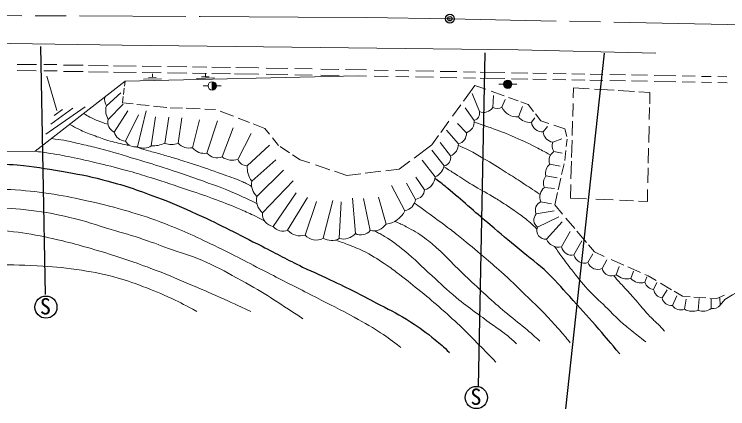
# Model space of a CAD drawing. Units: millimetres, scale not verified. Extents: x 40000 to 680000, y 20000 to 380000.
# Drawn here: x 118365 to 198892, y 245441 to 289906 of the extents above; entities that cross this region are included whole.
import ezdxf
from ezdxf.enums import TextEntityAlignment as Align

# ---------------------------------------------------------------- set-up
doc = ezdxf.new("R2010")
doc.units = ezdxf.units.MM
doc.header["$LTSCALE"] = 1000
doc.header["$PDMODE"] = 32
doc.header["$PDSIZE"] = 500
doc.linetypes.add('CHAIN', pattern=[18.5, 12, -1.5, 3.5, -1.5])
for name, color, linetype, lineweight in [('M-BGD', 7, 'Continuous', 13), ('M-BMK', 2, 'CHAIN', 13), ('M-BMK-SRVR', 3, 'Continuous', 25), ('M-STR-STRC', 7, 'Continuous', 13)]:
    doc.layers.add(name, color=color, linetype=linetype, lineweight=lineweight)
doc.styles.add('ＭＳ ゴシック', font='')
doc.styles.get('ＭＳ ゴシック').set_extended_font_data('MS Gothic')

msp = doc.modelspace()

# ---------------------------------------------------------------- hatches: boundary and pattern name
at = {"layer": 'M-BGD'}
for points in [[(141189, 281828, 0.41421), (140713, 282304), (140713, 281351, 0.32067)], [(174542, 282024, 0.9931), (173588, 282017, 0.00346), (173588, 282011, 0.9931)]]:
    msp.add_hatch(color=256, dxfattribs=at).paths.add_polyline_path(points)

# ---------------------------------------------------------------- linework, layer by layer
at = {"layer": 'M-BGD', "lineweight": 25}
for p, q in [((121311, 286284), (121838, 258317)), ((171493, 285565), (170716, 247939))]:
    msp.add_line(p, q, dxfattribs=at)
at = {"layer": 'M-BGD'}
for p, q in [((118696, 284255), (120858, 284244)), ((118702, 283555), (120850, 283544)), ((121711, 284240), (123184, 284232)), ((121711, 283540), (123209, 283532)), ((123910, 284172), (126148, 284161)), ((123925, 283472), (126141, 283461)), ((126751, 284125), (128968, 284095)), ((129557, 284087), (132124, 284052)), ((132785, 284043), (134932, 284014)), ((135644, 284004), (137846, 283975)), ((138487, 283966), (140094, 283944)), ((140679, 283936), (142759, 283908)), ((143362, 283900), (145904, 283865)), ((145904, 283865), (145919, 283865)), ((146786, 283849), (149250, 283802)), ((150031, 283787), (151994, 283749)), ((152948, 283731), (155011, 283692)), ((155753, 283678), (158135, 283632)), ((158981, 283616), (160547, 283586)), ((161410, 283570), (162894, 283541)), ((163670, 283527), (165703, 283488)), ((166447, 283474), (168314, 283438)), ((123177, 279066), (122028, 282926)), ((126745, 283425), (128965, 283395)), ((129564, 283387), (132140, 283352)), ((130870, 282358), (157175, 282958)), ((132794, 283343), (134932, 283314)), ((133519, 282748), (134367, 282767)), ((133975, 282869), (133968, 283200)), ((135654, 283304), (137831, 283275)), ((138482, 283266), (140075, 283244)), ((138936, 282677), (140983, 282724)), ((139509, 282838), (140357, 282858)), ((139963, 282945), (139956, 283216)), ((140671, 283236), (142761, 283208)), ((143231, 283202), (145894, 283165)), ((145894, 283165), (145922, 283165)), ((146782, 283149), (149236, 283104)), ((150045, 283089), (152004, 283053)), ((152982, 283035), (155017, 282998)), ((155768, 282984), (158129, 282941)), ((158969, 282925), (160547, 282897)), ((161430, 282880), (162891, 282854)), ((163663, 282839), (165688, 282802)), ((166431, 282789), (168305, 282754)), ((169085, 283423), (170436, 283398)), ((169085, 282740), (170438, 282715)), ((170963, 283388), (173741, 283335)), ((170963, 282705), (173745, 282654)), ((174469, 283321), (176322, 283285)), ((176880, 283275), (178427, 283245)), ((179184, 283231), (180639, 283203)), ((181307, 283190), (182770, 283162)), ((183349, 283151), (184783, 283124)), ((185578, 283109), (187339, 283075)), ((188036, 283062), (189827, 283028)), ((190590, 283013), (193029, 282967)), ((193761, 282953), (195213, 282925)), ((195947, 282911), (197039, 282890)), ((197775, 282876), (198777, 282857)), ((120717, 274459), (130870, 282358)), ((130870, 282358), (130807, 281811)), ((132939, 282574), (134986, 282621)), ((140713, 282304), (140713, 281351)), ((169068, 280123), (170355, 281896)), ((170355, 281896), (171603, 281448)), ((173588, 282017), (173053, 282017)), ((174487, 282641), (176315, 282607)), ((175077, 282017), (174542, 282017)), ((176877, 282597), (178410, 282569)), ((179162, 282555), (180632, 282528)), ((181314, 282515), (182766, 282489)), ((183335, 282478), (184785, 282452)), ((185589, 282437), (187347, 282405)), ((188045, 282392), (189832, 282359)), ((190590, 282345), (193022, 282301)), ((193759, 282287), (195214, 282260)), ((195945, 282247), (197043, 282227)), ((197778, 282213), (198835, 282194)), ((128767, 279588), (130386, 281060)), ((130780, 281581), (130699, 280879)), ((140236, 281828), (139700, 281828)), ((141725, 281828), (141189, 281828)), ((172207, 281231), (173649, 280714)), ((181456, 280474), (181488, 281625)), ((181488, 281625), (183261, 281513)), ((183868, 281475), (186073, 281335)), ((186511, 281308), (188362, 281191)), ((188841, 281161), (190113, 281080)), ((190083, 279812), (190113, 281080)), ((130672, 280640), (130589, 279923)), ((170859, 278941), (170050, 280976)), ((172364, 279401), (172443, 280761)), ((173407, 279435), (173779, 280303)), ((174152, 280533), (175241, 280142)), ((121936, 276376), (126374, 279468)), ((128973, 278057), (130642, 279774)), ((130589, 279923), (131803, 279794)), ((132180, 279754), (133590, 279605)), ((134076, 279553), (135586, 279393)), ((167827, 278414), (168766, 279708)), ((175259, 278342), (175742, 279527)), ((175549, 280032), (176369, 279737)), ((176369, 279737), (176983, 278936)), ((181397, 278398), (181438, 279857)), ((124986, 279320), (122483, 277512)), ((122862, 278500), (123794, 279159)), ((129653, 276627), (131199, 279022)), ((132287, 274971), (133246, 279008)), ((135974, 279375), (137353, 279322)), ((137765, 279307), (139352, 279246)), ((139887, 279226), (141091, 279180)), ((141622, 278991), (143096, 278412)), ((170280, 277932), (169256, 279368)), ((177178, 278680), (177785, 277887)), ((190040, 278041), (190073, 279404)), ((130903, 275612), (132391, 278574)), ((133826, 275089), (134297, 278349)), ((135353, 275356), (135826, 278293)), ((136849, 275361), (137270, 278237)), ((138481, 274865), (139274, 278013)), ((140107, 274260), (141312, 277891)), ((143653, 278194), (144919, 277697)), ((166495, 276580), (167421, 277855)), ((176726, 277731), (177135, 278237)), ((177785, 277887), (178718, 277576)), ((181337, 276231), (181382, 277864)), ((141815, 273824), (143088, 277088)), ((145320, 277540), (146659, 277015)), ((146659, 277015), (147171, 276381)), ((169391, 276548), (168383, 277607)), ((178063, 276637), (178555, 277246)), ((179265, 277393), (180519, 276975)), ((189978, 275439), (190023, 277307)), ((143608, 273541), (145107, 276452)), ((165490, 275195), (166256, 276250)), ((168494, 275296), (167164, 276839)), ((180519, 276975), (180736, 276141)), ((147502, 275973), (148184, 275128)), ((167607, 273941), (166417, 275459)), ((179147, 275497), (180163, 275873)), ((180773, 275843), (180675, 274987)), ((181267, 273752), (181322, 275716)), ((144668, 272839), (147185, 275151)), ((148360, 274983), (149432, 274290)), ((163487, 273704), (165490, 275195)), ((189923, 273140), (189963, 274814)), ((99309, 274434), (120717, 274459)), ((149759, 274078), (150641, 273508)), ((166878, 272819), (165513, 274574)), ((179278, 274422), (180191, 274265)), ((180624, 274547), (180493, 273412)), ((145163, 271089), (147872, 273496)), ((150641, 273508), (151716, 273146)), ((161817, 272461), (162998, 273340)), ((165856, 271570), (164399, 273479)), ((178820, 273001), (179995, 272797)), ((180421, 273037), (180145, 271830)), ((181200, 271358), (181256, 273336)), ((145739, 269365), (148770, 272347)), ((152376, 272923), (153969, 272387)), ((154491, 272211), (155914, 271732)), ((157964, 271985), (159733, 272203)), ((160311, 272275), (161817, 272461)), ((189869, 270901), (189910, 272607)), ((155914, 271732), (157477, 271925)), ((164672, 270127), (163684, 271558)), ((178371, 271702), (179658, 271470)), ((180058, 271448), (179756, 270127)), ((146367, 267535), (149853, 271112)), ((162460, 267758), (160944, 270597)), ((163644, 269043), (162626, 270850)), ((181139, 269177), (181182, 270711)), ((147596, 265968), (150180, 269788)), ((178203, 270366), (179350, 270265)), ((179688, 269831), (179365, 268416)), ((189819, 268806), (189851, 270154)), ((149222, 265557), (151461, 269255)), ((156860, 265186), (156540, 269194)), ((158550, 265529), (157789, 269153)), ((160335, 266239), (159472, 269280)), ((181139, 269177), (182949, 269100)), ((184012, 269054), (185963, 268971)), ((151203, 265024), (152470, 268788)), ((153221, 264651), (154330, 268900)), ((155054, 264613), (155256, 268750)), ((177792, 268767), (178985, 268545)), ((179365, 268416), (180231, 267389)), ((186658, 268941), (188241, 268874)), ((188811, 268849), (189819, 268806)), ((177268, 267403), (179303, 267741)), ((177409, 265898), (179836, 267059)), ((180631, 266915), (181619, 265743)), ((178427, 264571), (180210, 266517)), ((180128, 263692), (181126, 265404)), ((181870, 265446), (182947, 264168)), ((181540, 262786), (182406, 264367)), ((183160, 263915), (183840, 263110)), ((183119, 261926), (183649, 262918)), ((183840, 263110), (184946, 262619)), ((184718, 261243), (185257, 262208)), ((185724, 262275), (187161, 261639)), ((186316, 260542), (186650, 261488)), ((187600, 261444), (189053, 260801)), ((187952, 260122), (188267, 260946)), ((189530, 260589), (189917, 260418)), ((189540, 259692), (189743, 260310)), ((189917, 260418), (190808, 259885)), ((190531, 258897), (190902, 259666)), ((191305, 259587), (192551, 258842)), ((191475, 257925), (192052, 258824)), ((192830, 258675), (193768, 258114)), ((192646, 257073), (193155, 258151)), ((193768, 258114), (194647, 258059)), ((194025, 256655), (194192, 257796)), ((195067, 258033), (196437, 257947)), ((195573, 256530), (195664, 257875)), ((196857, 257920), (197652, 257871)), ((197015, 256743), (197010, 257796)), ((197652, 257871), (198515, 258251)), ((198056, 257112), (198011, 257929))]:
    msp.add_line(p, q, dxfattribs=at)
for points in [[(67937, 284523), (88374, 285746), (97021, 286143), (103750, 286367), (108966, 286518), (117910, 286602), (130556, 286440), (175230, 285882), (190787, 285514)], [(202638, 260067), (199414, 258295), (198559, 257735), (198056, 257112)]]:
    msp.add_lwpolyline(points, dxfattribs=at)
for centre in [(140713, 281828), (174065, 282017)]:
    msp.add_circle(centre, 477, dxfattribs=at)
at = {"layer": 'M-BGD', "lineweight": 25}
for centre in [(121935, 256893), (170524, 246704)]:
    msp.add_circle(centre, 1250, dxfattribs=at)
at = {"layer": 'M-BGD'}
for centre, radius, start, end in [((129841, 280312), 1296, 168.5645, 213.99875), ((130528, 279046), 1843, 162.91342, 212.45343), ((172850, 280534), 1232, 246.78964, 296.86144), ((175095, 280180), 1845, 203.82219, 275.12329), ((170015, 278755), 865, 287.84479, 12.43718), ((171341, 280057), 1215, 246.64741, 327.35232), ((130093, 277713), 1172, 162.91838, 247.9045), ((168970, 277795), 1316, 288.64322, 5.97395), ((176555, 279385), 1663, 218.83873, 275.92442), ((178016, 277944), 1308, 189.38525, 272.03594), ((130974, 276977), 1367, 194.82836, 267.03025), ((168200, 276454), 1195, 284.27242, 4.47651), ((179300, 276728), 1240, 184.19093, 262.92082), ((132028, 276224), 1280, 208.55601, 281.70809), ((180352, 275098), 1270, 161.70003, 212.18193), ((132958, 276320), 1507, 243.59243, 305.20498), ((134042, 278345), 3263, 266.20628, 293.67569), ((136095, 277357), 2134, 249.64786, 290.68599), ((138126, 276629), 1800, 224.7964, 281.38147), ((139782, 275874), 1647, 217.82094, 281.40415), ((167097, 275243), 1398, 291.36142, 2.17515), ((141262, 275219), 1500, 219.70458, 291.63328), ((142989, 275441), 1998, 234.01428, 288.06039), ((166682, 273744), 946, 281.96247, 11.9898), ((179820, 273463), 1102, 119.48607, 204.77857), ((144643, 273954), 1114, 201.72597, 271.28829), ((179568, 272016), 1237, 127.2104, 194.68758), ((147301, 272638), 2640, 175.62763, 215.92739), ((165167, 273176), 1747, 293.212, 348.21109), ((164306, 271635), 1552, 283.65141, 357.60665), ((179446, 270888), 1348, 142.8509, 202.80045), ((147073, 270769), 1936, 170.48663, 226.46608), ((163508, 270201), 1166, 276.66219, 356.37935), ((179023, 269303), 1343, 127.65824, 203.48225), ((147671, 269005), 1965, 169.45884, 228.43418), ((162174, 269209), 1479, 281.1746, 353.56505), ((178215, 267823), 1035, 114.11222, 203.91798), ((147860, 267440), 1496, 176.35634, 259.82357), ((159978, 268985), 2769, 277.40309, 333.68747), ((178072, 266719), 1055, 139.59145, 231.05406), ((148703, 266927), 1465, 220.87797, 290.73984), ((158884, 267288), 1791, 259.25892, 324.13687), ((178303, 265530), 967, 157.64945, 277.37065), ((150614, 266783), 1855, 221.37572, 288.52608), ((152432, 266027), 1586, 219.21742, 299.83407), ((155456, 266480), 1910, 257.86061, 317.32966), ((157489, 266420), 1385, 242.99102, 319.97371), ((154175, 266432), 2020, 241.82254, 295.78885), ((179804, 265150), 1494, 202.8227, 282.54609), ((181265, 263910), 1157, 190.83041, 283.7375), ((182699, 263035), 1186, 192.14377, 290.73037), ((184222, 262296), 1163, 198.56455, 295.20012), ((185785, 261506), 1100, 193.78853, 298.8473), ((187545, 261931), 1855, 228.49568, 282.66278), ((189106, 261237), 1605, 224.00481, 285.71322), ((190587, 259982), 1086, 195.49731, 267.05136), ((191668, 259057), 1148, 187.97555, 260.34762), ((192541, 258158), 1091, 192.31919, 275.5221), ((193596, 257725), 1153, 214.48021, 291.85409), ((197204, 257861), 1134, 260.4332, 318.68387), ((194943, 258366), 1942, 241.77688, 288.93615), ((196113, 257863), 1438, 247.95978, 308.84882)]:
    msp.add_arc(centre, radius, start, end, dxfattribs=at)
for points, knots in [([(126191, 278718), (126520, 278519), (126615, 278464), (126896, 278317), (127259, 278127), (127471, 278036), (127851, 277881), (128265, 277713), (128415, 277667), (128932, 277502)], [0, 0, 0, 0, 1, 1, 1, 2, 2, 2, 3, 3, 3, 3]), ([(124620, 277495), (125098, 277217), (125241, 277141), (125652, 276939), (126264, 276637), (126630, 276516), (127269, 276275), (127906, 276035), (128258, 275882), (128914, 275696), (129665, 275483), (130093, 275385), (130857, 275222), (131066, 275178), (131135, 275162), (131394, 275112)], [0, 0, 0, 0, 1, 1, 1, 2, 2, 2, 3, 3, 3, 4, 4, 4, 5, 5, 5, 5]), ([(170285, 277734), (171021, 277502), (171218, 277434), (171810, 277228), (172875, 276858), (173465, 276632), (174502, 276191), (175580, 275733), (176179, 275461), (177222, 274929), (177877, 274595), (178095, 274481), (178883, 274042)], [0, 0, 0, 0, 1, 1, 1, 2, 2, 2, 3, 3, 3, 4, 4, 4, 4]), ([(122562, 275895), (123235, 275818), (123424, 275791), (123973, 275698), (124737, 275569), (125155, 275442), (125911, 275268), (126722, 275082), (127180, 274993), (127985, 274782), (129623, 274353), (130524, 274052), (132146, 273567), (133526, 273155), (134299, 272920), (135669, 272474), (137476, 271886), (138485, 271544), (140268, 270885), (141607, 270389), (142368, 270135), (143670, 269548), (144497, 269175), (144777, 269044), (145762, 268541)], [0, 0, 0, 0, 1, 1, 1, 2, 2, 2, 3, 3, 3, 4, 4, 4, 5, 5, 5, 6, 6, 6, 7, 7, 7, 8, 8, 8, 8]), ([(132090, 274945), (132661, 274770), (132808, 274726), (133270, 274591), (133915, 274403), (134281, 274315), (134926, 274130), (135572, 273944), (135934, 273840), (136577, 273644), (137394, 273395), (137853, 273257), (138664, 272990), (139873, 272592), (140547, 272358), (141744, 271926), (142641, 271602), (143152, 271442), (144031, 271072), (144237, 270985), (144350, 270930), (144550, 270830), (144792, 270708), (144870, 270661), (145156, 270496)], [0, 0, 0, 0, 1, 1, 1, 2, 2, 2, 3, 3, 3, 4, 4, 4, 5, 5, 5, 6, 6, 6, 7, 7, 7, 8, 8, 8, 8]), ([(168490, 275114), (169056, 274878), (169216, 274805), (169670, 274583), (170325, 274263), (170667, 274036), (171296, 273667), (172320, 273067), (172882, 272712), (173890, 272086), (174614, 271635), (175017, 271378), (175731, 270911), (176510, 270401), (176757, 270230), (177709, 269578)], [0, 0, 0, 0, 1, 1, 1, 2, 2, 2, 3, 3, 3, 4, 4, 4, 5, 5, 5, 5]), ([(120717, 274459), (121699, 274341), (121967, 274304), (122763, 274176), (123847, 274002), (124446, 273858), (125521, 273634), (126473, 273435), (127004, 273308), (127951, 273082), (129281, 272766), (130024, 272581), (131343, 272223), (132293, 271965), (132816, 271788), (133755, 271494), (135438, 270966), (136374, 270647), (138045, 270082), (139272, 269667), (139964, 269447), (141176, 268989), (142260, 268579), (142870, 268356), (143933, 267895), (144590, 267610), (144957, 267449), (145597, 267129), (146004, 266925), (146138, 266856), (146630, 266589)], [0, 0, 0, 0, 1, 1, 1, 2, 2, 2, 3, 3, 3, 4, 4, 4, 5, 5, 5, 6, 6, 6, 7, 7, 7, 8, 8, 8, 9, 9, 9, 10, 10, 10, 10]), ([(166852, 272712), (167468, 272324), (167622, 272227), (168115, 271916), (168883, 271432), (169301, 271143), (170078, 270676), (170958, 270146), (171478, 269895), (172359, 269367), (172870, 269060), (173149, 268877), (173649, 268551), (174268, 268147), (174616, 267922), (175213, 267485), (175777, 267073), (176110, 266859), (176627, 266389), (176918, 266124), (177021, 266029), (177349, 265687)], [0, 0, 0, 0, 1, 1, 1, 2, 2, 2, 3, 3, 3, 4, 4, 4, 5, 5, 5, 6, 6, 6, 7, 7, 7, 7]), ([(77528, 263879), (78557, 264154), (78824, 264231), (79652, 264467), (81164, 264899), (81995, 265191), (83500, 265645), (85001, 266097), (85842, 266349), (87349, 266781), (88793, 267195), (89604, 267419), (91053, 267818), (92048, 268092), (92603, 268258), (93604, 268510), (94444, 268721), (94912, 268855), (95762, 269019), (96608, 269183), (97090, 269224), (97943, 269349), (98962, 269499), (99530, 269604), (100553, 269720), (101679, 269848), (102312, 269897), (103441, 269972), (104547, 270046), (105168, 270050), (106276, 270082), (107867, 270129), (108759, 270142), (110351, 270166), (112085, 270193), (113056, 270225), (114791, 270213), (116233, 270203), (117043, 270206), (118482, 270110), (120195, 269996), (121151, 269874), (122847, 269615), (124385, 269380), (125237, 269185), (126754, 268844), (128268, 268504), (129116, 268305), (130605, 267872), (132303, 267378), (133262, 267113), (134914, 266482), (137321, 265561), (138629, 264938), (140956, 263832), (143321, 262708), (144596, 261978), (146929, 260789), (148851, 259810), (149930, 259265), (151850, 258280), (153560, 257402), (154540, 256951), (156224, 256023), (157603, 255262), (158405, 254879), (159715, 254004), (160631, 253391), (160947, 253166), (162000, 252349)], [0, 0, 0, 0, 1, 1, 1, 2, 2, 2, 3, 3, 3, 4, 4, 4, 5, 5, 5, 6, 6, 6, 7, 7, 7, 8, 8, 8, 9, 9, 9, 10, 10, 10, 11, 11, 11, 12, 12, 12, 13, 13, 13, 14, 14, 14, 15, 15, 15, 16, 16, 16, 17, 17, 17, 18, 18, 18, 19, 19, 19, 20, 20, 20, 21, 21, 21, 22, 22, 22, 23, 23, 23, 23]), ([(79862, 261838), (81538, 262042), (82001, 262112), (83364, 262343), (85327, 262676), (86401, 262994), (88348, 263416), (90381, 263856), (91519, 264111), (93552, 264551), (95560, 264986), (96697, 265177), (98694, 265655), (100787, 266156), (101921, 266592), (104025, 267043), (105651, 267392), (106571, 267562), (108221, 267769), (109582, 267939), (110352, 267985), (111722, 268053), (113310, 268131), (114203, 268162), (115792, 268116), (117545, 268065), (118531, 268014), (120272, 267801), (121989, 267592), (122943, 267397), (124628, 267007), (126486, 266576), (127489, 266186), (129317, 265640), (130741, 265214), (131546, 264997), (132955, 264525), (134239, 264096), (134942, 263809), (136215, 263348), (137710, 262807), (138596, 262620), (140042, 261960), (141627, 261237), (142470, 260738), (143996, 259899), (146792, 258361), (147682, 257720), (150936, 255588)], [0, 0, 0, 0, 1, 1, 1, 2, 2, 2, 3, 3, 3, 4, 4, 4, 5, 5, 5, 6, 6, 6, 7, 7, 7, 8, 8, 8, 9, 9, 9, 10, 10, 10, 11, 11, 11, 12, 12, 12, 13, 13, 13, 14, 14, 14, 15, 15, 15, 16, 16, 16, 16]), ([(163529, 268616), (164215, 268129), (164389, 268003), (164938, 267607), (165859, 266942), (166371, 266566), (167280, 265886), (167845, 265462), (168158, 265219), (168710, 264778), (169764, 263935), (170324, 263425), (171355, 262553), (172128, 261900), (172572, 261546), (173327, 260871), (174419, 259895), (174990, 259304), (176044, 258287), (176912, 257449), (177415, 256996), (178250, 256125), (178909, 255436), (179267, 255039), (179895, 254321), (180380, 253765), (180536, 253582), (181118, 252881)], [0, 0, 0, 0, 1, 1, 1, 2, 2, 2, 3, 3, 3, 4, 4, 4, 5, 5, 5, 6, 6, 6, 7, 7, 7, 8, 8, 8, 9, 9, 9, 9]), ([(161321, 266563), (161938, 266300), (162115, 266212), (162611, 265959), (163451, 265529), (163896, 265236), (164673, 264700), (165332, 264245), (165655, 263926), (166251, 263391), (167040, 262682), (167415, 262215), (168176, 261475), (168774, 260894), (169110, 260569), (169718, 259999), (170577, 259192), (171055, 258737), (171933, 257952), (172742, 257229), (173195, 256824), (174027, 256129), (174903, 255397), (175430, 255030), (176298, 254288), (176845, 253820), (177023, 253666), (177682, 253073)], [0, 0, 0, 0, 1, 1, 1, 2, 2, 2, 3, 3, 3, 4, 4, 4, 5, 5, 5, 6, 6, 6, 7, 7, 7, 8, 8, 8, 9, 9, 9, 9]), ([(85275, 260214), (87104, 260444), (87601, 260511), (89082, 260761), (90734, 261040), (91651, 261247), (93288, 261602), (95167, 262010), (96219, 262244), (98083, 262717), (99444, 263063), (100186, 263336), (101553, 263663), (103044, 264021), (103894, 264158), (105401, 264441), (106999, 264741), (107887, 264964), (109502, 265156), (111145, 265352), (112075, 265371), (113729, 265430), (115280, 265485), (116156, 265579), (117703, 265451), (119336, 265315), (120243, 265132), (121846, 264799), (124230, 264303), (125547, 263932), (127882, 263243), (130209, 262556), (131497, 262113), (133770, 261266), (135490, 260625), (136433, 260213), (138123, 259499), (139486, 258924), (140244, 258590), (141593, 257985), (142955, 257375), (143387, 257172), (145063, 256387)], [0, 0, 0, 0, 1, 1, 1, 2, 2, 2, 3, 3, 3, 4, 4, 4, 5, 5, 5, 6, 6, 6, 7, 7, 7, 8, 8, 8, 9, 9, 9, 10, 10, 10, 11, 11, 11, 12, 12, 12, 13, 13, 13, 14, 14, 14, 14]), ([(158995, 265501), (159551, 265225), (159712, 265129), (160157, 264866), (161080, 264321), (161555, 263942), (162383, 263261), (163642, 262225), (164265, 261549), (165476, 260457), (166558, 259483), (167134, 258903), (168252, 257971), (169076, 257284), (169572, 256942), (170430, 256298), (171241, 255689), (171712, 255370), (172533, 254774), (173047, 254402), (173352, 254216), (173848, 253821), (174343, 253427), (174505, 253277), (175069, 252756)], [0, 0, 0, 0, 1, 1, 1, 2, 2, 2, 3, 3, 3, 4, 4, 4, 5, 5, 5, 6, 6, 6, 7, 7, 7, 8, 8, 8, 8]), ([(154580, 264453), (155361, 264196), (155579, 264122), (156207, 263877), (156932, 263594), (157341, 263436), (158032, 263079), (159022, 262568), (159531, 262196), (160459, 261581), (161042, 261195), (161340, 260939), (161896, 260515), (162828, 259804), (163345, 259400), (164251, 258655), (165193, 257880), (165718, 257442), (166634, 256636), (167556, 255826), (168066, 255364), (168952, 254515), (169707, 253792), (170108, 253365), (170842, 252621), (171580, 251872), (171812, 251633), (172722, 250694)], [0, 0, 0, 0, 1, 1, 1, 2, 2, 2, 3, 3, 3, 4, 4, 4, 5, 5, 5, 6, 6, 6, 7, 7, 7, 8, 8, 8, 9, 9, 9, 9]), ([(179339, 263731), (179735, 263165), (179839, 263018), (180169, 262568), (180594, 261987), (180836, 261665), (181281, 261100), (181975, 260221), (182349, 259714), (183109, 258891), (183847, 258092), (184324, 257706), (185099, 256942), (185698, 256353), (186009, 255997), (186628, 255428), (187171, 254928), (187499, 254674), (188072, 254208), (188680, 253714), (188886, 253559), (189656, 252975)], [0, 0, 0, 0, 1, 1, 1, 2, 2, 2, 3, 3, 3, 4, 4, 4, 5, 5, 5, 6, 6, 6, 7, 7, 7, 7]), ([(88335, 257438), (89280, 257511), (89571, 257557), (90354, 257691), (91759, 257931), (92491, 258304), (93866, 258679), (95375, 259091), (96216, 259338), (97736, 259710), (99199, 260067), (100020, 260267), (101500, 260551), (102775, 260795), (103493, 260915), (104781, 261077), (106106, 261243), (106855, 261274), (108187, 261371), (109484, 261465), (110211, 261508), (111510, 261560), (113136, 261625), (114047, 261665), (115674, 261665), (117736, 261666), (118893, 261652), (120953, 261539), (122690, 261444), (123669, 261400), (125390, 261140), (127054, 260888), (127989, 260728), (129617, 260298), (130905, 259959), (131605, 259687), (132855, 259226), (134158, 258746), (134879, 258447), (136136, 257859), (137264, 257332), (137642, 257132), (138975, 256408)], [0, 0, 0, 0, 1, 1, 1, 2, 2, 2, 3, 3, 3, 4, 4, 4, 5, 5, 5, 6, 6, 6, 7, 7, 7, 8, 8, 8, 9, 9, 9, 10, 10, 10, 11, 11, 11, 12, 12, 12, 13, 13, 13, 14, 14, 14, 14]), ([(186023, 260432), (186321, 260093), (186398, 260007), (186642, 259737), (186962, 259381), (187149, 259188), (187470, 258833), (187960, 258293), (188233, 257990), (188716, 257444), (189267, 256822), (189544, 256445), (190115, 255842), (190455, 255485), (190675, 255314), (191022, 254964), (191315, 254669), (191408, 254571), (191760, 254197)], [0, 0, 0, 0, 1, 1, 1, 2, 2, 2, 3, 3, 3, 4, 4, 4, 5, 5, 5, 6, 6, 6, 6])]:
    msp.add_open_spline(points, degree=3, knots=knots, dxfattribs=at)
at = {"layer": 'M-BGD', "lineweight": 25}
for points, knots in [([(69716, 262930), (71137, 263287), (71535, 263389), (72681, 263750), (73913, 264137), (74594, 264385), (75794, 264864), (76886, 265301), (77484, 265582), (78548, 266084), (79519, 266542), (80032, 266862), (81009, 267304), (82682, 268060), (83646, 268433), (85383, 269028), (86493, 269409), (87142, 269540), (88285, 269806), (89638, 270122), (90407, 270250), (91776, 270479), (93348, 270743), (94236, 270844), (95815, 271067), (97406, 271291), (98300, 271400), (99891, 271626), (101679, 271881), (102674, 272079), (104467, 272298), (105732, 272454), (106447, 272493), (107717, 272603), (109194, 272731), (110022, 272813), (111502, 272898), (113025, 272985), (113879, 273034), (115404, 273041), (116690, 273047), (117413, 273029), (118694, 272919), (120662, 272750), (121751, 272528), (123700, 272204), (125535, 271898), (126566, 271719), (128368, 271257), (130776, 270641), (132086, 270144), (134425, 269302), (136236, 268649), (137211, 268178), (138967, 267388), (141892, 266073), (143461, 265187), (146328, 263750), (148124, 262849), (149104, 262293), (150912, 261415), (152281, 260751), (153078, 260441), (154450, 259783), (156493, 258804), (157621, 258223), (159624, 257165), (160994, 256441), (161799, 256093), (163094, 255241), (164214, 254503), (164838, 254078), (165870, 253222), (166524, 252678), (166750, 252483), (167500, 251776)], [0, 0, 0, 0, 1, 1, 1, 2, 2, 2, 3, 3, 3, 4, 4, 4, 5, 5, 5, 6, 6, 6, 7, 7, 7, 8, 8, 8, 9, 9, 9, 10, 10, 10, 11, 11, 11, 12, 12, 12, 13, 13, 13, 14, 14, 14, 15, 15, 15, 16, 16, 16, 17, 17, 17, 18, 18, 18, 19, 19, 19, 20, 20, 20, 21, 21, 21, 22, 22, 22, 23, 23, 23, 24, 24, 24, 25, 25, 25, 25]), ([(186704, 251636), (185571, 252978), (185278, 253323), (184348, 254391), (183230, 255677), (182595, 256391), (181446, 257651), (180342, 258862), (179778, 259596), (178586, 260721), (177390, 261850), (176610, 262358), (175348, 263413), (174063, 264485), (173341, 265083), (172067, 266168), (171216, 266893), (170749, 267310), (169901, 268039), (168982, 268829), (168479, 269285), (167546, 270058), (166981, 270526), (166674, 270802), (166076, 271226), (165986, 271290), (165909, 271345), (165838, 271394)], [0, 0, 0, 0, 1, 1, 1, 2, 2, 2, 3, 3, 3, 4, 4, 4, 5, 5, 5, 6, 6, 6, 7, 7, 7, 8, 8, 8, 9, 9, 9, 9])]:
    msp.add_open_spline(points, degree=3, knots=knots, dxfattribs=at)
at = {"layer": 'M-BMK'}
for p, q in [((107218, 289807), (139344, 289654)), ((139344, 289654), (150405, 289581)), ((150405, 289581), (158165, 289539)), ((158165, 289539), (167531, 289406)), ((167531, 289406), (195150, 288814)), ((195150, 288814), (215433, 288404))]:
    msp.add_line(p, q, dxfattribs=at)
at = {"layer": 'M-BMK-SRVR'}
msp.add_circle((167531, 289406), 500, dxfattribs=at)
msp.add_point((167531, 289406), dxfattribs=at)
at = {"layer": 'M-STR-STRC', "lineweight": 25}
msp.add_line((180611, 245428), (184978, 285523), dxfattribs=at)

# ---------------------------------------------------------------- texts
at = {"layer": 'M-BGD', "style": 'ＭＳ ゴシック'}
for p in [(121256, 255519), (169845, 245330)]:
    msp.add_text('S', height=1833, dxfattribs=at).set_placement(p, align=Align.BOTTOM_LEFT)

doc.saveas('drawing.dxf')
